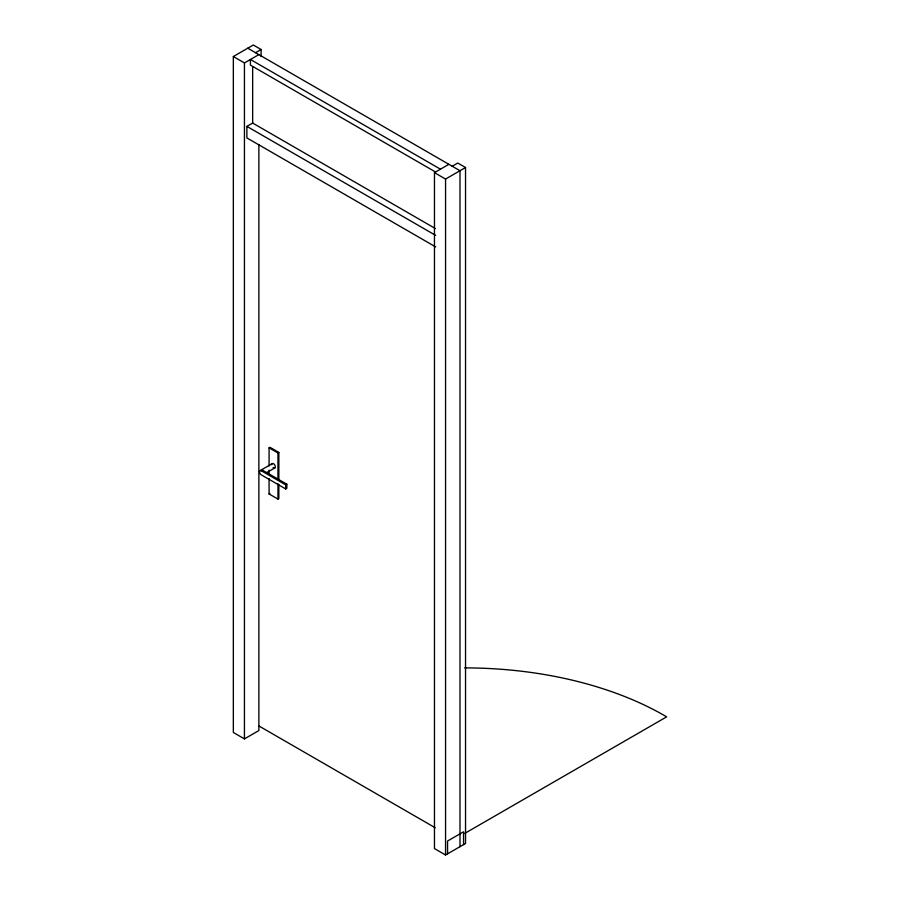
<?xml version="1.0" encoding="UTF-8"?>
<svg xmlns="http://www.w3.org/2000/svg" width="900" height="900" viewBox="0 0 900 900"><rect width="100%" height="100%" fill="white"/><g stroke="black" fill="none" stroke-linecap="round" stroke-linejoin="round"><path stroke-width="1.35" d="M258.874 144.551L258.874 730.553L244.44 738.889L233.336 732.476L233.336 56.531L253.316 45L261.09 49.489L261.09 56.509M255.544 52.695L261.09 49.489M233.336 56.531L244.44 62.944L258.874 54.608M435.69 246.926L246.881 137.914L246.881 126.383L252.877 122.929M452.216 166.241L457.774 163.035L465.536 167.524L465.536 843.469L445.556 855L434.464 848.587L434.464 172.654L448.886 164.317M434.464 172.654L445.556 179.055L465.536 167.524M269.077 465.998L269.077 447.817L269.966 447.311L278.843 452.441L278.843 480.397M269.077 447.817L277.965 452.947L278.843 452.441M260.055 470.644L272.261 463.59M261.315 470.767L262.418 470.126L286.841 484.223L286.841 488.317L285.727 488.959L261.315 474.863A2.509 1.451 60 0 1 259.537 471.791A2.509 1.451 60 0 1 261.315 470.767L285.727 484.864L286.841 484.223M267.007 472.421L274.781 467.944M269.077 478.586L269.077 493.965L269.966 493.447M269.077 493.965L277.965 499.084L278.843 498.577L278.843 484.594M464.647 833.467L666.664 716.839A283.095 163.44 0 0 0 464.647 667.901M247.77 48.206L459.99 170.73L459.99 846.675M440.46 169.189L250.436 59.479L250.436 65.126L435.611 172.035M435.409 228.566L252.653 123.052L252.653 66.589M246.881 126.383L435.69 235.395M259.178 726.12L435.218 827.752M463.545 844.616L463.545 831.803L447.559 841.028L447.559 853.841M445.556 179.055L445.556 855M285.727 484.864L285.727 488.959M277.965 452.947L277.965 479.509M277.965 483.705L277.965 499.084M269.077 470.194L269.077 474.39M244.44 62.944L244.44 738.889M271.744 464.738A2.509 1.451 60 0 1 273.679 463.815A2.509 1.451 60 0 1 275.265 467.134A2.509 1.451 60 0 1 273.06 467.483M262.418 470.126A2.509 1.451 60 0 1 263.306 470.914"/></g></svg>
